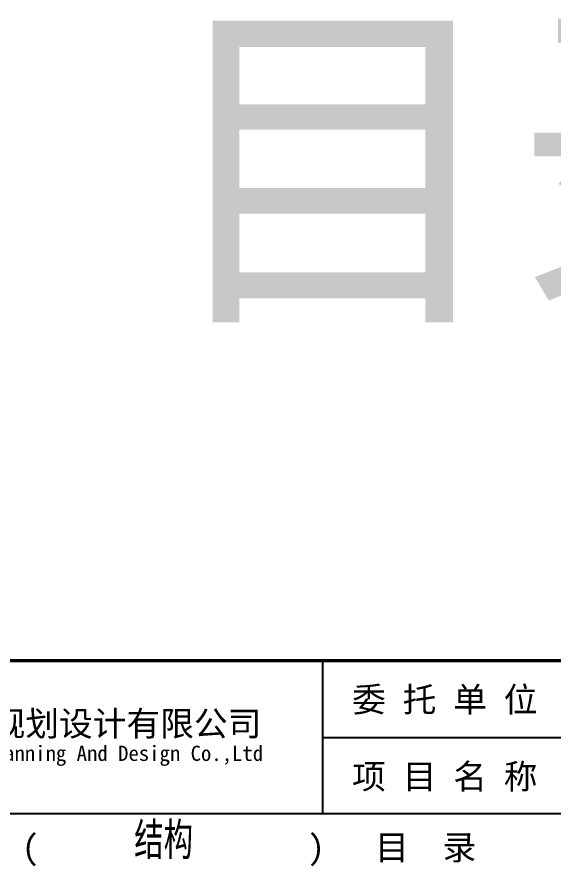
# Model space of a CAD drawing. Extents: x -3102990 to -851544, y -5293060 to -2540151.
# Drawn here: x -2792237 to -2775682, y -2637443 to -2611070 of the extents above; entities that cross this region are included whole.
import ezdxf

# ---------------------------------------------------------------- set-up
doc = ezdxf.new("R2010")
doc.units = 0
doc.header["$LTSCALE"] = 1000
doc.layers.get('0').update_dxf_attribs({"linetype": 'CONTINUOUS'})
doc.layers.add('PUB_TEXT', color=7, linetype='CONTINUOUS')
doc.layers.add('TEXT', color=7, linetype='CONTINUOUS')
doc.styles.add('-黑体', font='simhei.ttf')
doc.styles.add('_HZTXT', font='txt.shx', dxfattribs={"width": 0.8, "bigfont": 'hztxt.shx'})
doc.styles.add('STYLE1', font='simhei.ttf', dxfattribs={"width": 0.8})

msp = doc.modelspace()

# ---------------------------------------------------------------- linework, layer by layer
for p, q in [((-2805238.76, -2630902.4), (-2753708.94, -2630902.4)), ((-2782805.79, -2635616.46), (-2782805.79, -2630902.4)), ((-2782805.79, -2635616.46), (-2782805.79, -2630902.4)), ((-2782805.79, -2633275.1), (-2753708.94, -2633275.1)), ((-2805238.76, -2635616.46), (-2753708.94, -2635616.46))]:
    msp.add_line(p, q)
at = {"color": 4, "const_width": 100}
msp.add_lwpolyline([(-2805238.76, -2630902.4), (-2753708.94, -2630902.4), (-2753708.94, -2689616.46), (-2805238.76, -2689616.46), (-2805238.76, -2630902.4)], dxfattribs=at)

# ---------------------------------------------------------------- texts
at = {"color": 3, "style": 'STYLE1'}
msp.add_text('目录', height=8000, dxfattribs=at).set_placement((-2787925.57, -2619668.47))
at = {"layer": 'PUB_TEXT', "style": '-黑体'}
for s, height, p in [('委 托 单 位', 762.517, (-2781905.13, -2632481.02)), ('合肥市方正城建规划设计有限公司', 762.5168, (-2800304.92, -2633223.34)), ('Hefei Fangzheng Urban Planning And Design Co.,Ltd', 469.7103, (-2800306.15, -2633992.45)), ('项 目 名 称', 762.517, (-2781905.13, -2634853.72)), ('(                )   目  录', 762.5168, (-2792087.22, -2637035.6))]:
    msp.add_text(s, height=height, dxfattribs=at).set_placement(p)
at = {"layer": 'TEXT', "style": '_HZTXT', "width": 0.8}
msp.add_text('结构', height=1134.298, dxfattribs=at).set_placement((-2788626.08, -2637017.21))

doc.saveas('drawing.dxf')
